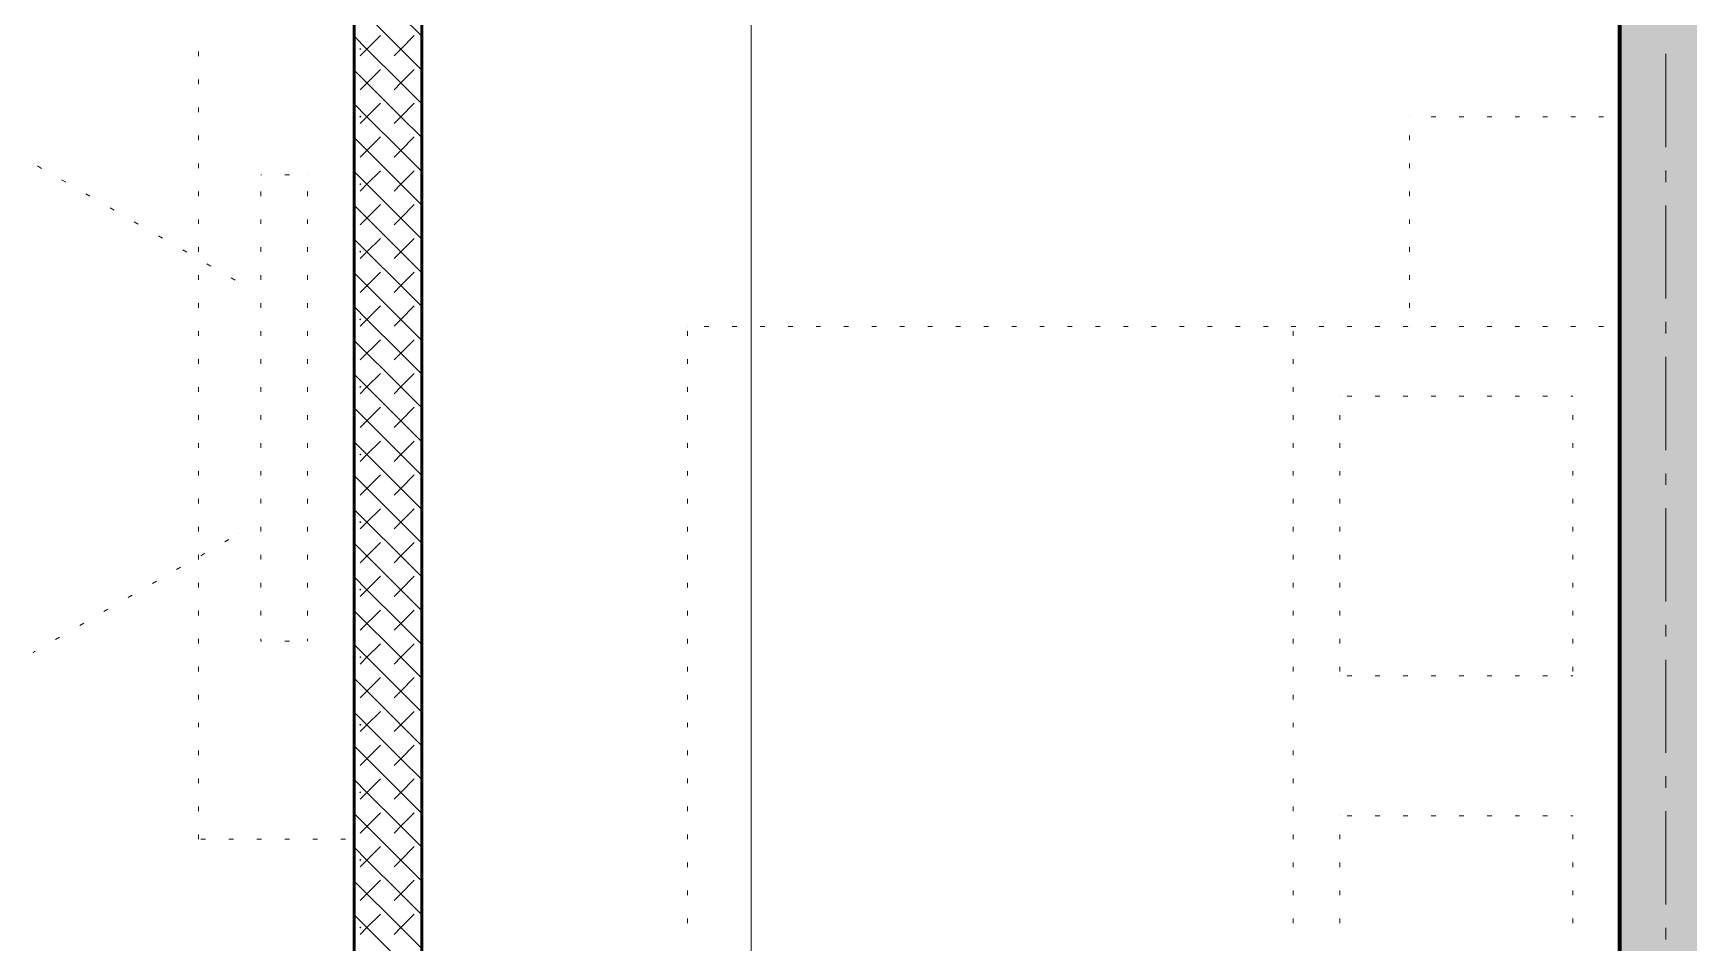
# Model space of a CAD drawing. Header units: millimetres. Extents: x 0 to 594, y 0 to 420.
# Drawn here: x 246.04 to 282.46, y 319.15 to 339.16 of the extents above; entities that cross this region are included whole.
import ezdxf

# ---------------------------------------------------------------- set-up
doc = ezdxf.new("R2010")
doc.units = ezdxf.units.MM
doc.header["$LTSCALE"] = 8
for name, color, linetype in [('PDF_Koty delkove', 7, 'Continuous'), ('PDF_Nabytek', 7, 'Continuous'), ('PDF_Osy hlavni', 7, 'Continuous'), ('PDF_Pricky zdene', 7, 'Continuous'), ('PDF_Steny obvodove nosne', 7, 'Continuous')]:
    doc.layers.add(name, color=color, linetype=linetype)

msp = doc.modelspace()

# ---------------------------------------------------------------- linework, layer by layer
at = {"layer": 'PDF_Koty delkove', "lineweight": 18}
msp.add_lwpolyline([(261.831, 201.257), (261.831, 202.743), (261.831, 233.134), (261.831, 235.902), (261.831, 256.401), (261.831, 259.169), (261.831, 289.56), (261.831, 291.046), (261.831, 340.194), (261.831, 344.089)], dxfattribs=at)
at = {"layer": 'PDF_Nabytek', "lineweight": 13}
for points in [[(249.672, 338.655), (249.672, 338.757)], [(253.097, 338.655), (253.097, 338.757)], [(249.672, 338.04), (249.672, 338.142)], [(253.097, 338.04), (253.097, 338.142)], [(249.672, 337.425), (249.672, 337.527)], [(253.097, 337.425), (253.097, 337.527)], [(276.313, 337.324), (276.313, 337.324)], [(276.313, 337.324), (276.313, 337.324)], [(276.888, 337.324), (276.786, 337.324)], [(277.503, 337.324), (277.401, 337.324)], [(278.118, 337.324), (278.016, 337.324)], [(278.733, 337.324), (278.631, 337.324)], [(279.348, 337.324), (279.245, 337.324)], [(279.963, 337.324), (279.86, 337.324)], [(280.578, 337.324), (280.475, 337.324)], [(280.926, 337.324), (280.926, 337.324)], [(280.926, 337.324), (280.926, 337.324)], [(249.672, 336.81), (249.672, 336.912)], [(253.097, 336.81), (253.097, 336.912)], [(276.313, 336.81), (276.313, 336.912)], [(280.926, 336.81), (280.926, 336.912)], [(246.035, 336.295), (246.035, 336.295)], [(246.219, 336.189), (246.13, 336.241)], [(249.672, 336.195), (249.672, 336.297)], [(253.097, 336.195), (253.097, 336.297)], [(276.313, 336.195), (276.313, 336.297)], [(280.926, 336.195), (280.926, 336.297)], [(246.752, 335.882), (246.663, 335.933)], [(251.058, 336.043), (251.047, 336.043)], [(251.047, 336.043), (251.047, 336.043)], [(251.047, 336.043), (251.047, 336.043)], [(251.673, 336.043), (251.571, 336.043)], [(252.072, 336.043), (252.072, 336.043)], [(252.072, 336.043), (252.072, 336.043)], [(247.284, 335.574), (247.195, 335.626)], [(249.672, 335.58), (249.672, 335.682)], [(251.047, 335.58), (251.047, 335.682)], [(252.072, 335.58), (252.072, 335.682)], [(253.097, 335.58), (253.097, 335.682)], [(276.313, 335.58), (276.313, 335.682)], [(280.926, 335.58), (280.926, 335.682)], [(247.817, 335.267), (247.728, 335.318)], [(249.672, 334.965), (249.672, 335.067)], [(251.047, 334.965), (251.047, 335.067)], [(252.072, 334.965), (252.072, 335.067)], [(253.097, 334.965), (253.097, 335.067)], [(276.313, 334.965), (276.313, 335.067)], [(280.926, 334.965), (280.926, 335.067)], [(248.349, 334.959), (248.261, 335.011)], [(248.882, 334.652), (248.793, 334.703)], [(249.415, 334.344), (249.326, 334.396)], [(249.672, 334.35), (249.672, 334.452)], [(251.047, 334.35), (251.047, 334.452)], [(252.072, 334.35), (252.072, 334.452)], [(253.097, 334.35), (253.097, 334.452)], [(276.313, 334.35), (276.313, 334.452)], [(280.926, 334.35), (280.926, 334.452)], [(249.947, 334.037), (249.858, 334.088)], [(249.672, 333.735), (249.672, 333.837)], [(250.48, 333.729), (250.391, 333.781)], [(250.559, 333.683), (250.559, 333.683)], [(251.047, 333.735), (251.047, 333.837)], [(252.072, 333.735), (252.072, 333.837)], [(253.097, 333.735), (253.097, 333.837)], [(276.313, 333.735), (276.313, 333.837)], [(280.926, 333.735), (280.926, 333.837)], [(249.672, 333.12), (249.672, 333.222)], [(251.047, 333.12), (251.047, 333.222)], [(252.072, 333.12), (252.072, 333.222)], [(253.097, 333.12), (253.097, 333.222)], [(276.313, 333.12), (276.313, 333.222)], [(280.926, 333.12), (280.926, 333.222)], [(249.672, 332.505), (249.672, 332.607)], [(251.047, 332.505), (251.047, 332.607)], [(252.072, 332.505), (252.072, 332.607)], [(253.097, 332.505), (253.097, 332.607)], [(260.426, 332.712), (260.426, 332.712)], [(260.426, 332.712), (260.426, 332.712)], [(260.426, 332.505), (260.426, 332.607)], [(260.898, 332.712), (260.796, 332.712)], [(261.513, 332.712), (261.411, 332.712)], [(262.128, 332.712), (262.026, 332.712)], [(262.743, 332.712), (262.641, 332.712)], [(263.358, 332.712), (263.256, 332.712)], [(263.973, 332.712), (263.871, 332.712)], [(264.588, 332.712), (264.486, 332.712)], [(265.203, 332.712), (265.101, 332.712)], [(265.818, 332.712), (265.716, 332.712)], [(266.433, 332.712), (266.331, 332.712)], [(267.048, 332.712), (266.946, 332.712)], [(267.663, 332.712), (267.561, 332.712)], [(268.278, 332.712), (268.176, 332.712)], [(268.893, 332.712), (268.791, 332.712)], [(269.508, 332.712), (269.406, 332.712)], [(270.123, 332.712), (270.021, 332.712)], [(270.738, 332.712), (270.636, 332.712)], [(271.353, 332.712), (271.251, 332.712)], [(271.968, 332.712), (271.866, 332.712)], [(272.583, 332.712), (272.481, 332.712)], [(273.198, 332.712), (273.096, 332.712)], [(273.813, 332.712), (273.711, 332.712)], [(273.751, 332.712), (273.751, 332.712)], [(273.751, 332.505), (273.751, 332.607)], [(274.428, 332.712), (274.326, 332.712)], [(275.043, 332.712), (274.941, 332.712)], [(275.658, 332.712), (275.556, 332.712)], [(276.273, 332.712), (276.171, 332.712)], [(276.313, 332.712), (276.313, 332.712)], [(276.888, 332.712), (276.786, 332.712)], [(277.503, 332.712), (277.401, 332.712)], [(278.118, 332.712), (278.016, 332.712)], [(278.733, 332.712), (278.631, 332.712)], [(279.348, 332.712), (279.245, 332.712)], [(279.963, 332.712), (279.86, 332.712)], [(280.578, 332.712), (280.475, 332.712)], [(280.926, 332.712), (280.926, 332.712)], [(280.926, 332.712), (280.926, 332.712)], [(280.926, 332.712), (280.926, 332.712)], [(280.926, 332.505), (280.926, 332.607)], [(249.672, 331.89), (249.672, 331.992)], [(251.047, 331.89), (251.047, 331.992)], [(252.072, 331.89), (252.072, 331.992)], [(253.097, 331.89), (253.097, 331.992)], [(260.426, 331.89), (260.426, 331.992)], [(273.751, 331.89), (273.751, 331.992)], [(280.926, 331.89), (280.926, 331.992)], [(249.672, 331.275), (249.672, 331.377)], [(251.047, 331.275), (251.047, 331.377)], [(252.072, 331.275), (252.072, 331.377)], [(253.097, 331.275), (253.097, 331.377)], [(260.426, 331.275), (260.426, 331.377)], [(273.751, 331.275), (273.751, 331.377)], [(274.776, 331.175), (274.776, 331.175)], [(274.776, 331.175), (274.776, 331.175)], [(275.043, 331.175), (274.941, 331.175)], [(275.658, 331.175), (275.556, 331.175)], [(276.273, 331.175), (276.171, 331.175)], [(276.888, 331.175), (276.786, 331.175)], [(277.503, 331.175), (277.401, 331.175)], [(278.118, 331.175), (278.016, 331.175)], [(278.733, 331.175), (278.631, 331.175)], [(279.348, 331.175), (279.245, 331.175)], [(279.901, 331.175), (279.86, 331.175)], [(279.901, 331.175), (279.901, 331.175)], [(280.926, 331.275), (280.926, 331.377)], [(249.672, 330.66), (249.672, 330.762)], [(251.047, 330.66), (251.047, 330.762)], [(252.072, 330.66), (252.072, 330.762)], [(253.097, 330.66), (253.097, 330.762)], [(260.426, 330.66), (260.426, 330.762)], [(273.751, 330.66), (273.751, 330.762)], [(274.776, 330.66), (274.776, 330.762)], [(279.901, 330.66), (279.901, 330.762)], [(280.926, 330.66), (280.926, 330.762)], [(249.672, 330.045), (249.672, 330.147)], [(251.047, 330.045), (251.047, 330.147)], [(252.072, 330.045), (252.072, 330.147)], [(253.097, 330.045), (253.097, 330.147)], [(260.426, 330.045), (260.426, 330.147)], [(273.751, 330.045), (273.751, 330.147)], [(274.776, 330.045), (274.776, 330.147)], [(279.901, 330.045), (279.901, 330.147)], [(280.926, 330.045), (280.926, 330.147)], [(249.672, 329.43), (249.672, 329.532)], [(251.047, 329.43), (251.047, 329.532)], [(252.072, 329.43), (252.072, 329.532)], [(253.097, 329.43), (253.097, 329.532)], [(260.426, 329.43), (260.426, 329.532)], [(273.751, 329.43), (273.751, 329.532)], [(274.776, 329.43), (274.776, 329.532)], [(279.901, 329.43), (279.901, 329.532)], [(280.926, 329.43), (280.926, 329.532)], [(249.672, 328.815), (249.672, 328.917)], [(251.047, 328.815), (251.047, 328.917)], [(252.072, 328.815), (252.072, 328.917)], [(253.097, 328.815), (253.097, 328.917)], [(260.426, 328.815), (260.426, 328.917)], [(273.751, 328.815), (273.751, 328.917)], [(274.776, 328.815), (274.776, 328.917)], [(279.901, 328.815), (279.901, 328.917)], [(280.926, 328.815), (280.926, 328.917)], [(249.672, 328.2), (249.672, 328.302)], [(250.559, 328.153), (250.559, 328.153)], [(251.047, 328.2), (251.047, 328.302)], [(252.072, 328.2), (252.072, 328.302)], [(253.097, 328.2), (253.097, 328.302)], [(260.426, 328.2), (260.426, 328.302)], [(273.751, 328.2), (273.751, 328.302)], [(274.776, 328.2), (274.776, 328.302)], [(279.901, 328.2), (279.901, 328.302)], [(280.926, 328.2), (280.926, 328.302)], [(250.256, 327.978), (250.344, 328.029)], [(249.672, 327.585), (249.672, 327.687)], [(249.723, 327.67), (249.812, 327.722)], [(251.047, 327.585), (251.047, 327.687)], [(252.072, 327.585), (252.072, 327.687)], [(253.097, 327.585), (253.097, 327.687)], [(260.426, 327.585), (260.426, 327.687)], [(273.751, 327.585), (273.751, 327.687)], [(274.776, 327.585), (274.776, 327.687)], [(279.901, 327.585), (279.901, 327.687)], [(280.926, 327.585), (280.926, 327.687)], [(248.658, 327.055), (248.747, 327.107)], [(249.191, 327.363), (249.279, 327.414)], [(249.672, 326.97), (249.672, 327.072)], [(251.047, 326.97), (251.047, 327.072)], [(252.072, 326.97), (252.072, 327.072)], [(253.097, 326.97), (253.097, 327.072)], [(260.426, 326.97), (260.426, 327.072)], [(273.751, 326.97), (273.751, 327.072)], [(274.776, 326.97), (274.776, 327.072)], [(279.901, 326.97), (279.901, 327.072)], [(280.926, 326.97), (280.926, 327.072)], [(248.125, 326.748), (248.214, 326.799)], [(247.593, 326.44), (247.681, 326.492)], [(249.672, 326.355), (249.672, 326.457)], [(251.047, 326.355), (251.047, 326.457)], [(252.072, 326.355), (252.072, 326.457)], [(253.097, 326.355), (253.097, 326.457)], [(260.426, 326.355), (260.426, 326.457)], [(273.751, 326.355), (273.751, 326.457)], [(274.776, 326.355), (274.776, 326.457)], [(279.901, 326.355), (279.901, 326.457)], [(280.926, 326.355), (280.926, 326.457)], [(247.06, 326.133), (247.149, 326.184)], [(246.528, 325.825), (246.616, 325.877)], [(249.672, 325.74), (249.672, 325.842)], [(251.047, 325.793), (251.047, 325.842)], [(251.058, 325.793), (251.047, 325.793)], [(251.047, 325.793), (251.047, 325.793)], [(251.673, 325.793), (251.571, 325.793)], [(252.072, 325.793), (252.072, 325.842)], [(252.072, 325.793), (252.072, 325.793)], [(252.072, 325.793), (252.072, 325.793)], [(253.097, 325.74), (253.097, 325.842)], [(260.426, 325.74), (260.426, 325.842)], [(273.751, 325.74), (273.751, 325.842)], [(274.776, 325.74), (274.776, 325.842)], [(279.901, 325.74), (279.901, 325.842)], [(280.926, 325.74), (280.926, 325.842)], [(246.035, 325.541), (246.084, 325.569)], [(246.035, 325.541), (246.035, 325.541)], [(249.672, 325.125), (249.672, 325.227)], [(253.097, 325.125), (253.097, 325.227)], [(260.426, 325.125), (260.426, 325.227)], [(273.751, 325.125), (273.751, 325.227)], [(274.776, 325.125), (274.776, 325.227)], [(274.776, 325.025), (274.776, 325.025)], [(274.776, 325.025), (274.776, 325.025)], [(275.043, 325.025), (274.941, 325.025)], [(275.658, 325.025), (275.556, 325.025)], [(276.273, 325.025), (276.171, 325.025)], [(276.888, 325.025), (276.786, 325.025)], [(277.503, 325.025), (277.401, 325.025)], [(278.118, 325.025), (278.016, 325.025)], [(278.733, 325.025), (278.631, 325.025)], [(279.348, 325.025), (279.245, 325.025)], [(279.901, 325.025), (279.86, 325.025)], [(279.901, 325.125), (279.901, 325.227)], [(279.901, 325.025), (279.901, 325.025)], [(279.901, 325.025), (279.901, 325.025)], [(280.926, 325.125), (280.926, 325.227)], [(249.672, 324.51), (249.672, 324.612)], [(253.097, 324.51), (253.097, 324.612)], [(260.426, 324.51), (260.426, 324.612)], [(273.751, 324.51), (273.751, 324.612)], [(280.926, 324.51), (280.926, 324.612)], [(249.672, 323.895), (249.672, 323.997)], [(253.097, 323.895), (253.097, 323.997)], [(260.426, 323.895), (260.426, 323.997)], [(273.751, 323.895), (273.751, 323.997)], [(280.926, 323.895), (280.926, 323.997)], [(249.672, 323.28), (249.672, 323.382)], [(253.097, 323.28), (253.097, 323.382)], [(260.426, 323.28), (260.426, 323.382)], [(273.751, 323.28), (273.751, 323.382)], [(280.926, 323.28), (280.926, 323.382)], [(249.672, 322.665), (249.672, 322.767)], [(253.097, 322.665), (253.097, 322.767)], [(260.426, 322.665), (260.426, 322.767)], [(273.751, 322.665), (273.751, 322.767)], [(280.926, 322.665), (280.926, 322.767)], [(249.672, 322.05), (249.672, 322.152)], [(253.097, 322.05), (253.097, 322.152)], [(260.426, 322.05), (260.426, 322.152)], [(273.751, 322.05), (273.751, 322.152)], [(280.926, 322.05), (280.926, 322.152)], [(274.776, 321.95), (274.776, 321.95)], [(274.776, 321.95), (274.776, 321.95)], [(275.043, 321.95), (274.941, 321.95)], [(275.658, 321.95), (275.556, 321.95)], [(276.273, 321.95), (276.171, 321.95)], [(276.888, 321.95), (276.786, 321.95)], [(277.503, 321.95), (277.401, 321.95)], [(278.118, 321.95), (278.016, 321.95)], [(278.733, 321.95), (278.631, 321.95)], [(279.348, 321.95), (279.245, 321.95)], [(279.901, 321.95), (279.86, 321.95)], [(279.901, 321.95), (279.901, 321.95)], [(279.901, 321.95), (279.901, 321.95)], [(249.672, 321.437), (249.672, 321.537)], [(249.672, 321.437), (249.672, 321.437)], [(249.828, 321.437), (249.726, 321.437)], [(250.443, 321.437), (250.341, 321.437)], [(251.058, 321.437), (250.956, 321.437)], [(251.673, 321.437), (251.571, 321.437)], [(252.288, 321.437), (252.186, 321.437)], [(252.903, 321.437), (252.801, 321.437)], [(253.097, 321.437), (253.097, 321.537)], [(253.097, 321.437), (253.097, 321.437)], [(253.097, 321.437), (253.097, 321.437)], [(260.426, 321.435), (260.426, 321.537)], [(273.751, 321.435), (273.751, 321.537)], [(274.776, 321.435), (274.776, 321.537)], [(279.901, 321.435), (279.901, 321.537)], [(280.926, 321.435), (280.926, 321.537)], [(260.426, 320.82), (260.426, 320.922)], [(273.751, 320.82), (273.751, 320.922)], [(274.776, 320.82), (274.776, 320.922)], [(279.901, 320.82), (279.901, 320.922)], [(280.926, 320.82), (280.926, 320.922)], [(260.426, 320.205), (260.426, 320.307)], [(273.751, 320.205), (273.751, 320.307)], [(274.776, 320.205), (274.776, 320.307)], [(279.901, 320.205), (279.901, 320.307)], [(280.926, 320.205), (280.926, 320.307)], [(260.426, 319.59), (260.426, 319.692)], [(273.751, 319.59), (273.751, 319.692)], [(274.776, 319.59), (274.776, 319.692)], [(279.901, 319.59), (279.901, 319.692)], [(280.926, 319.59), (280.926, 319.692)]]:
    msp.add_lwpolyline(points, dxfattribs=at)
at = {"layer": 'PDF_Osy hlavni', "lineweight": 18}
for points in [[(281.951, 336.656), (281.951, 338.706)], [(281.951, 335.887), (281.951, 336.143)], [(281.951, 333.325), (281.951, 335.375)], [(281.951, 332.556), (281.951, 332.812)], [(281.951, 329.993), (281.951, 332.043)], [(281.951, 329.225), (281.951, 329.481)], [(281.951, 326.662), (281.951, 328.712)], [(281.951, 325.893), (281.951, 326.15)], [(281.951, 323.331), (281.951, 325.381)], [(281.951, 322.562), (281.951, 322.818)], [(281.951, 320), (281.951, 322.05)], [(281.951, 319.231), (281.951, 319.487)]]:
    msp.add_lwpolyline(points, dxfattribs=at)
at = {"layer": 'PDF_Pricky zdene', "lineweight": 50}
msp.add_lwpolyline([(254.583, 291.046), (254.583, 340.194), (254.583, 340.348), (253.097, 340.348), (253.097, 340.194), (253.097, 291.046), (253.097, 291.046)], close=True, dxfattribs=at)
at = {"layer": 'PDF_Pricky zdene', "lineweight": 9}
for points in [[(254.583, 339.093), (254.122, 339.554), (253.379, 340.297), (253.328, 340.348)], [(254.583, 338.35), (254.122, 338.811), (253.097, 339.836)], [(254.583, 337.607), (254.122, 338.068), (253.379, 338.811), (253.097, 339.093)], [(253.379, 338.811), (253.676, 339.108)], [(254.122, 338.811), (254.42, 339.108)], [(253.231, 338.662), (253.379, 338.811)], [(253.974, 338.662), (254.122, 338.811)], [(254.583, 336.864), (254.122, 337.324), (253.097, 338.35)], [(253.231, 337.919), (253.676, 338.365)], [(254.122, 338.068), (254.42, 338.365)], [(253.974, 337.919), (254.122, 338.068)], [(253.379, 337.324), (253.676, 337.622)], [(254.122, 337.324), (254.42, 337.622)], [(254.583, 336.12), (254.122, 336.581), (253.379, 337.324), (253.097, 337.607)], [(253.231, 337.176), (253.379, 337.324)], [(253.974, 337.176), (254.122, 337.324)], [(254.583, 335.377), (254.122, 335.838), (253.097, 336.864)], [(253.231, 336.433), (253.676, 336.879)], [(253.974, 336.433), (254.122, 336.581)], [(254.122, 336.581), (254.42, 336.879)], [(254.583, 334.634), (254.122, 335.095), (253.379, 335.838), (253.097, 336.12)], [(253.231, 335.69), (253.379, 335.838)], [(253.379, 335.838), (253.676, 336.135)], [(253.974, 335.69), (254.122, 335.838)], [(254.122, 335.838), (254.42, 336.135)], [(254.583, 333.891), (254.122, 334.352), (253.097, 335.377)], [(253.231, 334.947), (253.676, 335.392)], [(253.974, 334.947), (254.122, 335.095)], [(254.122, 335.095), (254.42, 335.392)], [(254.583, 333.148), (254.122, 333.609), (253.379, 334.352), (253.097, 334.634)], [(253.231, 334.203), (253.379, 334.352)], [(253.379, 334.352), (253.676, 334.649)], [(253.974, 334.203), (254.122, 334.352)], [(254.122, 334.352), (254.42, 334.649)], [(254.583, 332.405), (254.122, 332.866), (253.097, 333.891)], [(253.231, 333.46), (253.676, 333.906)], [(254.122, 333.609), (254.42, 333.906)], [(253.974, 333.46), (254.122, 333.609)], [(254.583, 331.662), (254.122, 332.123), (253.379, 332.866), (253.097, 333.148)], [(253.379, 332.866), (253.676, 333.163)], [(254.122, 332.866), (254.42, 333.163)], [(253.231, 332.717), (253.379, 332.866)], [(253.974, 332.717), (254.122, 332.866)], [(254.583, 330.919), (254.122, 331.38), (253.097, 332.405)], [(253.231, 331.974), (253.676, 332.42)], [(254.122, 332.123), (254.42, 332.42)], [(253.974, 331.974), (254.122, 332.123)], [(254.583, 330.175), (254.122, 330.636), (253.379, 331.38), (253.097, 331.662)], [(253.379, 331.38), (253.676, 331.677)], [(254.122, 331.38), (254.42, 331.677)], [(253.231, 331.231), (253.379, 331.38)], [(253.974, 331.231), (254.122, 331.38)], [(254.583, 329.432), (254.122, 329.893), (253.097, 330.919)], [(253.231, 330.488), (253.676, 330.934)], [(254.122, 330.636), (254.42, 330.934)], [(253.974, 330.488), (254.122, 330.636)], [(254.122, 329.15), (253.379, 329.893), (253.097, 330.175)], [(253.379, 329.893), (253.676, 330.191)], [(254.122, 329.893), (254.42, 330.191)], [(253.231, 329.745), (253.379, 329.893)], [(253.974, 329.745), (254.122, 329.893)], [(254.583, 327.946), (254.122, 328.407), (253.097, 329.432)], [(253.231, 329.002), (253.676, 329.447)], [(254.122, 329.15), (254.42, 329.447)], [(254.583, 328.689), (254.122, 329.15), (253.974, 329.002)], [(254.122, 327.664), (253.379, 328.407), (253.097, 328.689)], [(253.379, 328.407), (253.676, 328.704)], [(254.122, 328.407), (254.42, 328.704)], [(253.231, 328.258), (253.379, 328.407)], [(253.974, 328.258), (254.122, 328.407)], [(254.583, 326.46), (254.122, 326.921), (253.097, 327.946)], [(253.231, 327.515), (253.676, 327.961)], [(254.122, 327.664), (254.42, 327.961)], [(254.583, 327.203), (254.122, 327.664), (253.974, 327.515)], [(254.122, 326.178), (253.379, 326.921), (253.097, 327.203)], [(253.379, 326.921), (253.676, 327.218)], [(254.122, 326.921), (254.42, 327.218)], [(253.231, 326.772), (253.379, 326.921)], [(253.974, 326.772), (254.122, 326.921)], [(254.583, 324.974), (254.122, 325.435), (253.097, 326.46)], [(253.231, 326.029), (253.676, 326.475)], [(254.122, 326.178), (254.42, 326.475)], [(253.974, 326.029), (254.122, 326.178)], [(254.583, 325.717), (254.122, 326.178)], [(253.974, 324.543), (254.122, 324.691), (253.379, 325.435), (253.097, 325.717)], [(253.379, 325.435), (253.676, 325.732)], [(254.122, 325.435), (254.42, 325.732)], [(253.231, 325.286), (253.379, 325.435)], [(253.974, 325.286), (254.122, 325.435)], [(254.583, 323.487), (254.122, 323.948), (253.097, 324.974)], [(253.231, 324.543), (253.676, 324.989)], [(254.122, 324.691), (254.42, 324.989)], [(254.583, 324.231), (254.122, 324.691)], [(254.122, 323.205), (253.379, 323.948), (253.097, 324.231)], [(253.379, 323.948), (253.676, 324.246)], [(254.122, 323.948), (254.42, 324.246)], [(253.231, 323.8), (253.379, 323.948)], [(253.974, 323.8), (254.122, 323.948)], [(254.583, 322.001), (254.122, 322.462), (253.097, 323.487)], [(253.231, 323.057), (253.676, 323.502)], [(254.122, 323.205), (254.42, 323.502)], [(253.974, 323.057), (254.122, 323.205)], [(254.583, 322.744), (254.122, 323.205)], [(254.583, 321.258), (254.122, 321.719), (253.379, 322.462), (253.097, 322.744)], [(253.379, 322.462), (253.676, 322.759)], [(254.122, 322.462), (254.42, 322.759)], [(253.231, 322.313), (253.379, 322.462)], [(253.974, 322.313), (254.122, 322.462)], [(254.583, 320.515), (254.122, 320.976), (253.097, 322.001)], [(253.231, 321.57), (253.676, 322.016)], [(254.122, 321.719), (254.42, 322.016)], [(253.974, 321.57), (254.122, 321.719)], [(254.583, 319.772), (254.122, 320.233), (253.379, 320.976), (253.097, 321.258)], [(253.379, 320.976), (253.676, 321.273)], [(254.122, 320.976), (254.42, 321.273)], [(253.231, 320.827), (253.379, 320.976)], [(253.974, 320.827), (254.122, 320.976)], [(254.583, 319.029), (254.122, 319.49), (253.097, 320.515)], [(253.231, 320.084), (253.676, 320.53)], [(254.122, 320.233), (254.42, 320.53)], [(253.974, 320.084), (254.122, 320.233)], [(254.583, 318.286), (254.122, 318.747), (253.379, 319.49), (253.097, 319.772)], [(253.379, 319.49), (253.676, 319.787)], [(254.122, 319.49), (254.42, 319.787)], [(253.231, 319.341), (253.379, 319.49)], [(253.974, 319.341), (254.122, 319.49)]]:
    msp.add_lwpolyline(points, dxfattribs=at)
at = {"layer": 'PDF_Pricky zdene', "lineweight": 9, "transparency": 33554559}
for points in [[(253.231, 338.791), (253.208, 338.814), (253.254, 338.814), (253.231, 338.837)], [(254.122, 338.788), (254.099, 338.811), (254.145, 338.811), (254.122, 338.834)], [(253.231, 337.304), (253.208, 337.327), (253.254, 337.327), (253.231, 337.351)], [(254.122, 337.301), (254.099, 337.324), (254.145, 337.324), (254.122, 337.348)], [(253.231, 335.818), (253.208, 335.841), (253.254, 335.841), (253.231, 335.864)], [(254.122, 335.815), (254.099, 335.838), (254.145, 335.838), (254.122, 335.861)], [(253.231, 334.332), (253.208, 334.355), (253.254, 334.355), (253.231, 334.378)], [(254.122, 334.329), (254.099, 334.352), (254.145, 334.352), (254.122, 334.375)], [(253.231, 332.846), (253.208, 332.869), (253.254, 332.869), (253.231, 332.892)], [(254.122, 332.843), (254.099, 332.866), (254.145, 332.866), (254.122, 332.889)], [(253.231, 331.359), (253.208, 331.383), (253.254, 331.383), (253.231, 331.406)], [(254.122, 331.356), (254.099, 331.38), (254.145, 331.38), (254.122, 331.403)], [(253.231, 329.873), (253.208, 329.896), (253.254, 329.896), (253.231, 329.919)], [(254.122, 329.87), (254.099, 329.893), (254.145, 329.893), (254.122, 329.916)], [(253.231, 328.387), (253.208, 328.41), (253.254, 328.41), (253.231, 328.433)], [(254.122, 328.384), (254.099, 328.407), (254.145, 328.407), (254.122, 328.43)], [(253.231, 326.901), (253.208, 326.924), (253.254, 326.924), (253.231, 326.947)], [(254.122, 326.898), (254.099, 326.921), (254.145, 326.921), (254.122, 326.944)], [(253.231, 325.415), (253.208, 325.438), (253.254, 325.438), (253.231, 325.461)], [(254.122, 325.412), (254.099, 325.435), (254.145, 325.435), (254.122, 325.458)], [(253.231, 323.928), (253.208, 323.951), (253.254, 323.951), (253.231, 323.974)], [(254.122, 323.925), (254.099, 323.948), (254.145, 323.948), (254.122, 323.971)], [(253.231, 322.442), (253.208, 322.465), (253.254, 322.465), (253.231, 322.488)], [(254.122, 322.439), (254.099, 322.462), (254.145, 322.462), (254.122, 322.485)], [(253.231, 320.956), (253.208, 320.979), (253.254, 320.979), (253.231, 321.002)], [(254.122, 320.953), (254.099, 320.976), (254.145, 320.976), (254.122, 320.999)], [(253.231, 319.47), (253.208, 319.493), (253.254, 319.493), (253.231, 319.516)], [(254.122, 319.467), (254.099, 319.49), (254.145, 319.49), (254.122, 319.513)]]:
    msp.add_solid(points, dxfattribs=at)
at = {"layer": 'PDF_Steny obvodove nosne', "lineweight": 70}
msp.add_lwpolyline([(282.976, 342.603), (280.926, 342.603), (280.926, 340.194), (280.926, 261.065), (280.926, 258.451), (282.976, 258.451), (282.976, 261.065), (282.976, 340.194), (282.976, 340.348)], dxfattribs=at)
at = {"layer": 'PDF_Steny obvodove nosne', "color": 9, "lineweight": 9, "true_color": 0xc0c0c0, "transparency": 33554559}
msp.add_solid([(282.976, 258.451), (282.976, 342.603), (280.926, 258.451), (280.926, 342.603)], dxfattribs=at)

doc.saveas('drawing.dxf')
